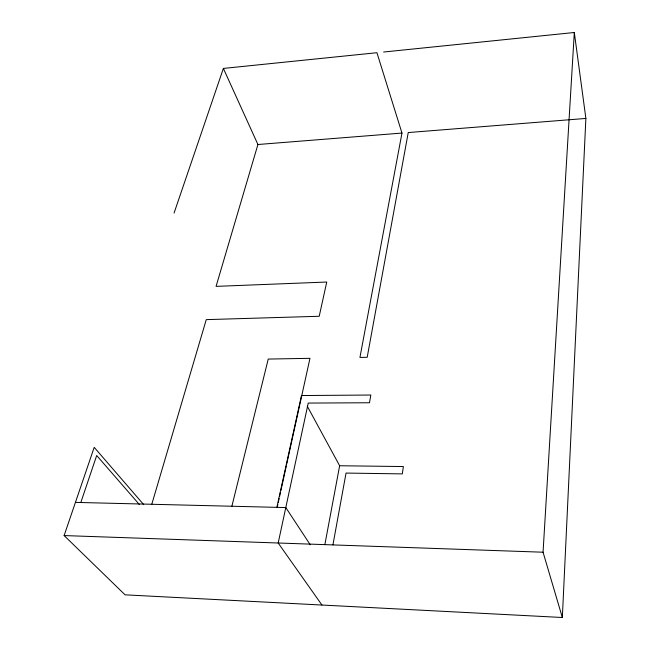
<?xml version="1.0" encoding="UTF-8"?>
<svg xmlns="http://www.w3.org/2000/svg" width="650" height="650" viewBox="0 0 650 650"><rect width="100%" height="100%" fill="white"/><g stroke="black" fill="none" stroke-linecap="round" stroke-linejoin="round"><path stroke-width="0.97" d="M143.707 504.636L94.201 447.33L64.123 535.567L125.068 594.831L562.339 617.5L585.878 118.438L574.308 32.5L383.622 52.024M562.339 617.5L543.059 552.216L574.308 32.5M332.93 544.879L346.044 473.07L402.301 473.891L403.39 466.546L339.641 465.749L307.271 406.201M324.878 544.538L339.641 465.749M174.07 213.046L223.373 68.429L376.927 52.707L401.976 133.063L359.938 357.427L367.193 357.297L408.241 132.559L585.878 118.438M276.868 507.349L301.47 395.541L370.841 395.029L369.484 402.756L308.238 403.073L278.184 543.01L321.945 605.036M277.404 506.423L277.842 504.449M278.273 502.474L279.142 498.526M279.581 496.551L280.442 492.602M280.881 490.62L286.309 465.944M286.739 463.962L309.969 358.321L268.239 359.068L231.871 506.293M151.767 504.327L206.261 319.629L319.215 316.274L326.747 282.035L216.068 286.374L257.92 144.511L223.373 68.429M80.811 502.531L96.696 455.504L139.271 504.424M257.92 144.511L401.976 133.063M75.433 502.393L285.797 507.569L310.237 544.757M64.123 535.567L543.059 552.216"/></g></svg>
